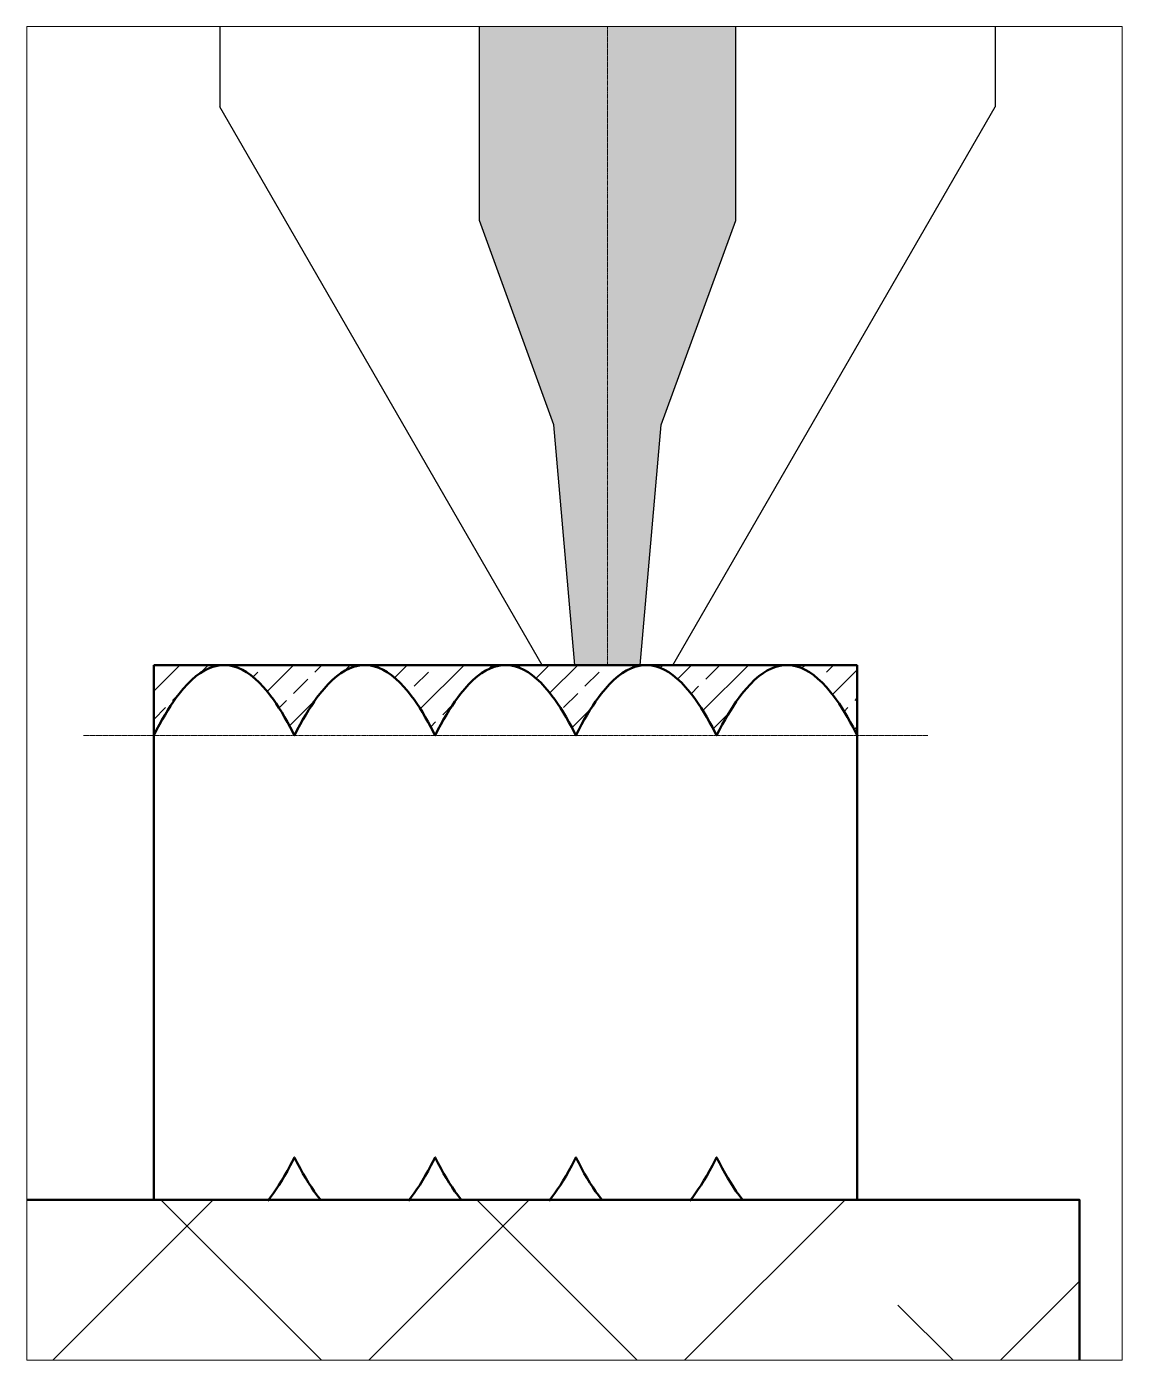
# Paper-space layout 'Layout3' of a CAD drawing. Header units: millimetres. Extents: x 107 to 263, y 3 to 192.
# The model-space entities are those that its viewports show. They can reach past a viewport. Long polylines and large blocks are cut down to what shows.
import ezdxf

# ---------------------------------------------------------------- set-up
doc = ezdxf.new("R2010")
doc.units = ezdxf.units.MM
doc.linetypes.add('AM_ISO08W050', pattern=[18, 12, -1.5, 3, -1.5])
for name, color, linetype, lineweight in [('AM_0', 7, 'Continuous', 50), ('AM_1', 14, 'Continuous', 50), ('AM_4', 3, 'Continuous', 25), ('AM_7', 4, 'AM_ISO08W050', 20), ('AM_8', 1, 'Continuous', 25)]:
    doc.layers.add(name, color=color, linetype=linetype, lineweight=lineweight)
doc.layers.add('AM_VIEWS', color=1, linetype='Continuous', lineweight=25, plot=False)

msp = doc.modelspace()

# ---------------------------------------------------------------- hatches: boundary and pattern name
at = {"layer": 'AM_8'}
h = msp.add_hatch(color=256, dxfattribs=at)
h.dxf.hatch_style = 1
h.set_gradient(color1=(0, 0, 255), color2=(255, 255, 0), name='HEMISPHERICAL')
h.paths.add_polyline_path([(4.8212, 2.3676), (4.6391, 2.3676), (4.6391, 0.7981), (4.6855, 0.7981), (4.7154, 1.1399), (4.8212, 1.4305)])
h.paths.add_polyline_path([(4.6391, 2.3676), (4.457, 2.3676), (4.457, 1.4305), (4.5628, 1.1399), (4.5927, 0.7981), (4.6391, 0.7981)])
h = msp.add_hatch(dxfattribs=at)
h.set_pattern_fill('ANSI33', color=256, scale=0.009)
h.paths.add_polyline_path([(4.0481, 0.7769), (4.0541, 0.7821), (4.0601, 0.7865), (4.0661, 0.7903), (4.0721, 0.7933), (4.0781, 0.7955), (4.0841, 0.7971), (4.0901, 0.7979), (4.0961, 0.7981), (3.9941, 0.7981), (3.9941, 0.6981), (3.9981, 0.7059), (4.0021, 0.7135), (4.0061, 0.7207), (4.0101, 0.7275), (4.0141, 0.7341), (4.0181, 0.7403), (4.0221, 0.7463), (4.0261, 0.7519), (4.0301, 0.7571), (4.0361, 0.7645), (4.0421, 0.7711)])
h.paths.add_polyline_path([(4.2361, 0.7645), (4.2421, 0.7711), (4.2481, 0.7769), (4.2541, 0.7821), (4.2601, 0.7865), (4.2661, 0.7903), (4.2721, 0.7933), (4.2781, 0.7955), (4.2841, 0.7971), (4.2901, 0.7979), (4.2961, 0.7981), (4.0961, 0.7981), (4.1021, 0.7975), (4.1081, 0.7961), (4.1141, 0.7941), (4.1201, 0.7913), (4.1261, 0.7879), (4.1321, 0.7837), (4.1381, 0.7787), (4.1441, 0.7731), (4.1501, 0.7667), (4.1561, 0.7597), (4.1601, 0.7545), (4.1641, 0.7491), (4.1681, 0.7433), (4.1721, 0.7373), (4.1761, 0.7309), (4.1801, 0.7241), (4.1841, 0.7171), (4.1881, 0.7097), (4.1941, 0.6981), (4.1981, 0.7059), (4.2021, 0.7135), (4.2061, 0.7207), (4.2101, 0.7275), (4.2141, 0.7341), (4.2181, 0.7403), (4.2221, 0.7463), (4.2261, 0.7519), (4.2301, 0.7571)])
h.paths.add_polyline_path([(4.4421, 0.7711), (4.4481, 0.7769), (4.4541, 0.7821), (4.4601, 0.7865), (4.4661, 0.7903), (4.4721, 0.7933), (4.4781, 0.7955), (4.4841, 0.7971), (4.4901, 0.7979), (4.4961, 0.7981), (4.2961, 0.7981), (4.3021, 0.7975), (4.3081, 0.7961), (4.3141, 0.7941), (4.3201, 0.7913), (4.3261, 0.7879), (4.3321, 0.7837), (4.3381, 0.7787), (4.3441, 0.7731), (4.3501, 0.7667), (4.3561, 0.7597), (4.3601, 0.7545), (4.3641, 0.7491), (4.3681, 0.7433), (4.3721, 0.7373), (4.3761, 0.7309), (4.3801, 0.7241), (4.3841, 0.7171), (4.3881, 0.7097), (4.3941, 0.6981), (4.3981, 0.7059), (4.4021, 0.7135), (4.4061, 0.7207), (4.4101, 0.7275), (4.4141, 0.7341), (4.4181, 0.7403), (4.4221, 0.7463), (4.4261, 0.7519), (4.4301, 0.7571), (4.4361, 0.7645)])
h.paths.add_polyline_path([(4.6421, 0.7711), (4.6481, 0.7769), (4.6541, 0.7821), (4.6601, 0.7865), (4.6661, 0.7903), (4.6721, 0.7933), (4.6781, 0.7955), (4.6841, 0.7971), (4.6901, 0.7979), (4.6961, 0.7981), (4.4961, 0.7981), (4.5021, 0.7975), (4.5081, 0.7961), (4.5141, 0.7941), (4.5201, 0.7913), (4.5261, 0.7879), (4.5321, 0.7837), (4.5381, 0.7787), (4.5441, 0.7731), (4.5501, 0.7667), (4.5561, 0.7597), (4.5601, 0.7545), (4.5641, 0.7491), (4.5681, 0.7433), (4.5721, 0.7373), (4.5761, 0.7309), (4.5801, 0.7241), (4.5841, 0.7171), (4.5881, 0.7097), (4.5941, 0.6981), (4.5981, 0.7059), (4.6021, 0.7135), (4.6061, 0.7207), (4.6101, 0.7275), (4.6141, 0.7341), (4.6181, 0.7403), (4.6221, 0.7463), (4.6261, 0.7519), (4.6301, 0.7571), (4.6361, 0.7645)])
h.paths.add_polyline_path([(4.8481, 0.7769), (4.8541, 0.7821), (4.8601, 0.7865), (4.8661, 0.7903), (4.8721, 0.7933), (4.8781, 0.7955), (4.8841, 0.7971), (4.8901, 0.7979), (4.8961, 0.7981), (4.6961, 0.7981), (4.7021, 0.7975), (4.7081, 0.7961), (4.7141, 0.7941), (4.7201, 0.7913), (4.7261, 0.7879), (4.7321, 0.7837), (4.7381, 0.7787), (4.7441, 0.7731), (4.7501, 0.7667), (4.7561, 0.7597), (4.7601, 0.7545), (4.7641, 0.7491), (4.7681, 0.7433), (4.7721, 0.7373), (4.7761, 0.7309), (4.7801, 0.7241), (4.7841, 0.7171), (4.7881, 0.7097), (4.7941, 0.6981), (4.7981, 0.7059), (4.8021, 0.7135), (4.8061, 0.7207), (4.8101, 0.7275), (4.8141, 0.7341), (4.8181, 0.7403), (4.8221, 0.7463), (4.8261, 0.7519), (4.8301, 0.7571), (4.8361, 0.7645), (4.8421, 0.7711)])
h.paths.add_polyline_path([(4.9941, 0.7981), (4.8961, 0.7981), (4.9021, 0.7975), (4.9081, 0.7961), (4.9141, 0.7941), (4.9201, 0.7913), (4.9261, 0.7879), (4.9321, 0.7837), (4.9381, 0.7787), (4.9441, 0.7731), (4.9501, 0.7667), (4.9561, 0.7597), (4.9601, 0.7545), (4.9641, 0.7491), (4.9681, 0.7433), (4.9721, 0.7373), (4.9761, 0.7309), (4.9801, 0.7241), (4.9841, 0.7171), (4.9881, 0.7097), (4.9941, 0.6981)])
h = msp.add_hatch(dxfattribs=at)
h.set_pattern_fill('ANSI38', color=256, scale=0.1)
h.paths.add_polyline_path([(3.7205, 0.0375), (3.7205, -0.3498), (5.3101, -0.3498), (5.3101, 0.0375)])

# ---------------------------------------------------------------- linework, layer by layer
at = {"layer": 'AM_0'}
for p, q in [((3.9941, 0.6981), (3.9941, 0.7981)), ((3.9941, 0.7981), (4.9941, 0.7981)), ((4.9941, 0.7981), (4.9941, 0.6981)), ((3.9941, 0.6981), (3.9941, 0.0375)), ((4.9941, 0.6981), (4.9941, 0.0375)), ((3.9941, 0.0375), (4.9941, 0.0375))]:
    msp.add_line(p, q, dxfattribs=at)
for points in [[(3.9941, 0.6981), (3.9941, 0.6981), (3.9981, 0.7059), (3.9981, 0.7059), (4.0021, 0.7135), (4.0021, 0.7135), (4.0061, 0.7207), (4.0061, 0.7207), (4.0101, 0.7275), (4.0101, 0.7275), (4.0141, 0.7341), (4.0141, 0.7341), (4.0181, 0.7403), (4.0181, 0.7403), (4.0221, 0.7463), (4.0221, 0.7463), (4.0261, 0.7519), (4.0261, 0.7519), (4.0301, 0.7571), (4.0301, 0.7571), (4.0301, 0.7571), (4.0361, 0.7645), (4.0361, 0.7645), (4.0361, 0.7645), (4.0421, 0.7711), (4.0421, 0.7711), (4.0421, 0.7711), (4.0481, 0.7769), (4.0481, 0.7769), (4.0481, 0.7769), (4.0541, 0.7821), (4.0541, 0.7821), (4.0541, 0.7821), (4.0601, 0.7865), (4.0601, 0.7865), (4.0601, 0.7865), (4.0661, 0.7903), (4.0661, 0.7903), (4.0661, 0.7903), (4.0721, 0.7933), (4.0721, 0.7933), (4.0721, 0.7933), (4.0781, 0.7955), (4.0781, 0.7955), (4.0781, 0.7955), (4.0841, 0.7971), (4.0841, 0.7971), (4.0841, 0.7971), (4.0901, 0.7979), (4.0901, 0.7979), (4.0901, 0.7979), (4.0961, 0.7981), (4.0961, 0.7981), (4.0961, 0.7981), (4.1021, 0.7975), (4.1021, 0.7975), (4.1021, 0.7975), (4.1081, 0.7961), (4.1081, 0.7961), (4.1081, 0.7961), (4.1141, 0.7941), (4.1141, 0.7941), (4.1141, 0.7941), (4.1201, 0.7913), (4.1201, 0.7913), (4.1201, 0.7913), (4.1261, 0.7879), (4.1261, 0.7879), (4.1261, 0.7879), (4.1321, 0.7837), (4.1321, 0.7837), (4.1321, 0.7837), (4.1381, 0.7787), (4.1381, 0.7787), (4.1381, 0.7787), (4.1441, 0.7731), (4.1441, 0.7731), (4.1441, 0.7731), (4.1501, 0.7667), (4.1501, 0.7667), (4.1501, 0.7667), (4.1561, 0.7597), (4.1561, 0.7597), (4.1601, 0.7545), (4.1601, 0.7545), (4.1641, 0.7491), (4.1641, 0.7491), (4.1681, 0.7433), (4.1681, 0.7433), (4.1721, 0.7373), (4.1721, 0.7373), (4.1761, 0.7309), (4.1761, 0.7309), (4.1801, 0.7241), (4.1801, 0.7241), (4.1841, 0.7171), (4.1841, 0.7171), (4.1881, 0.7097), (4.1881, 0.7097), (4.1941, 0.6981), (4.1941, 0.6981)], [(4.1941, 0.6981), (4.1941, 0.6981), (4.1981, 0.7059), (4.1981, 0.7059), (4.2021, 0.7135), (4.2021, 0.7135), (4.2061, 0.7207), (4.2061, 0.7207), (4.2101, 0.7275), (4.2101, 0.7275), (4.2141, 0.7341), (4.2141, 0.7341), (4.2181, 0.7403), (4.2181, 0.7403), (4.2221, 0.7463), (4.2221, 0.7463), (4.2261, 0.7519), (4.2261, 0.7519), (4.2301, 0.7571), (4.2301, 0.7571), (4.2301, 0.7571), (4.2361, 0.7645), (4.2361, 0.7645), (4.2361, 0.7645), (4.2421, 0.7711), (4.2421, 0.7711), (4.2421, 0.7711), (4.2481, 0.7769), (4.2481, 0.7769), (4.2481, 0.7769), (4.2541, 0.7821), (4.2541, 0.7821), (4.2541, 0.7821), (4.2601, 0.7865), (4.2601, 0.7865), (4.2601, 0.7865), (4.2661, 0.7903), (4.2661, 0.7903), (4.2661, 0.7903), (4.2721, 0.7933), (4.2721, 0.7933), (4.2721, 0.7933), (4.2781, 0.7955), (4.2781, 0.7955), (4.2781, 0.7955), (4.2841, 0.7971), (4.2841, 0.7971), (4.2841, 0.7971), (4.2901, 0.7979), (4.2901, 0.7979), (4.2901, 0.7979), (4.2961, 0.7981), (4.2961, 0.7981), (4.2961, 0.7981), (4.3021, 0.7975), (4.3021, 0.7975), (4.3021, 0.7975), (4.3081, 0.7961), (4.3081, 0.7961), (4.3081, 0.7961), (4.3141, 0.7941), (4.3141, 0.7941), (4.3141, 0.7941), (4.3201, 0.7913), (4.3201, 0.7913), (4.3201, 0.7913), (4.3261, 0.7879), (4.3261, 0.7879), (4.3261, 0.7879), (4.3321, 0.7837), (4.3321, 0.7837), (4.3321, 0.7837), (4.3381, 0.7787), (4.3381, 0.7787), (4.3381, 0.7787), (4.3441, 0.7731), (4.3441, 0.7731), (4.3441, 0.7731), (4.3501, 0.7667), (4.3501, 0.7667), (4.3501, 0.7667), (4.3561, 0.7597), (4.3561, 0.7597), (4.3601, 0.7545), (4.3601, 0.7545), (4.3641, 0.7491), (4.3641, 0.7491), (4.3681, 0.7433), (4.3681, 0.7433), (4.3721, 0.7373), (4.3721, 0.7373), (4.3761, 0.7309), (4.3761, 0.7309), (4.3801, 0.7241), (4.3801, 0.7241), (4.3841, 0.7171), (4.3841, 0.7171), (4.3881, 0.7097), (4.3881, 0.7097), (4.3941, 0.6981), (4.3941, 0.6981)], [(4.3941, 0.6981), (4.3941, 0.6981), (4.3981, 0.7059), (4.3981, 0.7059), (4.4021, 0.7135), (4.4021, 0.7135), (4.4061, 0.7207), (4.4061, 0.7207), (4.4101, 0.7275), (4.4101, 0.7275), (4.4141, 0.7341), (4.4141, 0.7341), (4.4181, 0.7403), (4.4181, 0.7403), (4.4221, 0.7463), (4.4221, 0.7463), (4.4261, 0.7519), (4.4261, 0.7519), (4.4301, 0.7571), (4.4301, 0.7571), (4.4301, 0.7571), (4.4361, 0.7645), (4.4361, 0.7645), (4.4361, 0.7645), (4.4421, 0.7711), (4.4421, 0.7711), (4.4421, 0.7711), (4.4481, 0.7769), (4.4481, 0.7769), (4.4481, 0.7769), (4.4541, 0.7821), (4.4541, 0.7821), (4.4541, 0.7821), (4.4601, 0.7865), (4.4601, 0.7865), (4.4601, 0.7865), (4.4661, 0.7903), (4.4661, 0.7903), (4.4661, 0.7903), (4.4721, 0.7933), (4.4721, 0.7933), (4.4721, 0.7933), (4.4781, 0.7955), (4.4781, 0.7955), (4.4781, 0.7955), (4.4841, 0.7971), (4.4841, 0.7971), (4.4841, 0.7971), (4.4901, 0.7979), (4.4901, 0.7979), (4.4901, 0.7979), (4.4961, 0.7981), (4.4961, 0.7981), (4.4961, 0.7981), (4.5021, 0.7975), (4.5021, 0.7975), (4.5021, 0.7975), (4.5081, 0.7961), (4.5081, 0.7961), (4.5081, 0.7961), (4.5141, 0.7941), (4.5141, 0.7941), (4.5141, 0.7941), (4.5201, 0.7913), (4.5201, 0.7913), (4.5201, 0.7913), (4.5261, 0.7879), (4.5261, 0.7879), (4.5261, 0.7879), (4.5321, 0.7837), (4.5321, 0.7837), (4.5321, 0.7837), (4.5381, 0.7787), (4.5381, 0.7787), (4.5381, 0.7787), (4.5441, 0.7731), (4.5441, 0.7731), (4.5441, 0.7731), (4.5501, 0.7667), (4.5501, 0.7667), (4.5501, 0.7667), (4.5561, 0.7597), (4.5561, 0.7597), (4.5601, 0.7545), (4.5601, 0.7545), (4.5641, 0.7491), (4.5641, 0.7491), (4.5681, 0.7433), (4.5681, 0.7433), (4.5721, 0.7373), (4.5721, 0.7373), (4.5761, 0.7309), (4.5761, 0.7309), (4.5801, 0.7241), (4.5801, 0.7241), (4.5841, 0.7171), (4.5841, 0.7171), (4.5881, 0.7097), (4.5881, 0.7097), (4.5941, 0.6981), (4.5941, 0.6981)], [(4.5941, 0.6981), (4.5941, 0.6981), (4.5981, 0.7059), (4.5981, 0.7059), (4.6021, 0.7135), (4.6021, 0.7135), (4.6061, 0.7207), (4.6061, 0.7207), (4.6101, 0.7275), (4.6101, 0.7275), (4.6141, 0.7341), (4.6141, 0.7341), (4.6181, 0.7403), (4.6181, 0.7403), (4.6221, 0.7463), (4.6221, 0.7463), (4.6261, 0.7519), (4.6261, 0.7519), (4.6301, 0.7571), (4.6301, 0.7571), (4.6301, 0.7571), (4.6361, 0.7645), (4.6361, 0.7645), (4.6361, 0.7645), (4.6421, 0.7711), (4.6421, 0.7711), (4.6421, 0.7711), (4.6481, 0.7769), (4.6481, 0.7769), (4.6481, 0.7769), (4.6541, 0.7821), (4.6541, 0.7821), (4.6541, 0.7821), (4.6601, 0.7865), (4.6601, 0.7865), (4.6601, 0.7865), (4.6661, 0.7903), (4.6661, 0.7903), (4.6661, 0.7903), (4.6721, 0.7933), (4.6721, 0.7933), (4.6721, 0.7933), (4.6781, 0.7955), (4.6781, 0.7955), (4.6781, 0.7955), (4.6841, 0.7971), (4.6841, 0.7971), (4.6841, 0.7971), (4.6901, 0.7979), (4.6901, 0.7979), (4.6901, 0.7979), (4.6961, 0.7981), (4.6961, 0.7981), (4.6961, 0.7981), (4.7021, 0.7975), (4.7021, 0.7975), (4.7021, 0.7975), (4.7081, 0.7961), (4.7081, 0.7961), (4.7081, 0.7961), (4.7141, 0.7941), (4.7141, 0.7941), (4.7141, 0.7941), (4.7201, 0.7913), (4.7201, 0.7913), (4.7201, 0.7913), (4.7261, 0.7879), (4.7261, 0.7879), (4.7261, 0.7879), (4.7321, 0.7837), (4.7321, 0.7837), (4.7321, 0.7837), (4.7381, 0.7787), (4.7381, 0.7787), (4.7381, 0.7787), (4.7441, 0.7731), (4.7441, 0.7731), (4.7441, 0.7731), (4.7501, 0.7667), (4.7501, 0.7667), (4.7501, 0.7667), (4.7561, 0.7597), (4.7561, 0.7597), (4.7601, 0.7545), (4.7601, 0.7545), (4.7641, 0.7491), (4.7641, 0.7491), (4.7681, 0.7433), (4.7681, 0.7433), (4.7721, 0.7373), (4.7721, 0.7373), (4.7761, 0.7309), (4.7761, 0.7309), (4.7801, 0.7241), (4.7801, 0.7241), (4.7841, 0.7171), (4.7841, 0.7171), (4.7881, 0.7097), (4.7881, 0.7097), (4.7941, 0.6981), (4.7941, 0.6981)], [(4.7941, 0.6981), (4.7941, 0.6981), (4.7981, 0.7059), (4.7981, 0.7059), (4.8021, 0.7135), (4.8021, 0.7135), (4.8061, 0.7207), (4.8061, 0.7207), (4.8101, 0.7275), (4.8101, 0.7275), (4.8141, 0.7341), (4.8141, 0.7341), (4.8181, 0.7403), (4.8181, 0.7403), (4.8221, 0.7463), (4.8221, 0.7463), (4.8261, 0.7519), (4.8261, 0.7519), (4.8301, 0.7571), (4.8301, 0.7571), (4.8301, 0.7571), (4.8361, 0.7645), (4.8361, 0.7645), (4.8361, 0.7645), (4.8421, 0.7711), (4.8421, 0.7711), (4.8421, 0.7711), (4.8481, 0.7769), (4.8481, 0.7769), (4.8481, 0.7769), (4.8541, 0.7821), (4.8541, 0.7821), (4.8541, 0.7821), (4.8601, 0.7865), (4.8601, 0.7865), (4.8601, 0.7865), (4.8661, 0.7903), (4.8661, 0.7903), (4.8661, 0.7903), (4.8721, 0.7933), (4.8721, 0.7933), (4.8721, 0.7933), (4.8781, 0.7955), (4.8781, 0.7955), (4.8781, 0.7955), (4.8841, 0.7971), (4.8841, 0.7971), (4.8841, 0.7971), (4.8901, 0.7979), (4.8901, 0.7979), (4.8901, 0.7979), (4.8961, 0.7981), (4.8961, 0.7981), (4.8961, 0.7981), (4.9021, 0.7975), (4.9021, 0.7975), (4.9021, 0.7975), (4.9081, 0.7961), (4.9081, 0.7961), (4.9081, 0.7961), (4.9141, 0.7941), (4.9141, 0.7941), (4.9141, 0.7941), (4.9201, 0.7913), (4.9201, 0.7913), (4.9201, 0.7913), (4.9261, 0.7879), (4.9261, 0.7879), (4.9261, 0.7879), (4.9321, 0.7837), (4.9321, 0.7837), (4.9321, 0.7837), (4.9381, 0.7787), (4.9381, 0.7787), (4.9381, 0.7787), (4.9441, 0.7731), (4.9441, 0.7731), (4.9441, 0.7731), (4.9501, 0.7667), (4.9501, 0.7667), (4.9501, 0.7667), (4.9561, 0.7597), (4.9561, 0.7597), (4.9601, 0.7545), (4.9601, 0.7545), (4.9641, 0.7491), (4.9641, 0.7491), (4.9681, 0.7433), (4.9681, 0.7433), (4.9721, 0.7373), (4.9721, 0.7373), (4.9761, 0.7309), (4.9761, 0.7309), (4.9801, 0.7241), (4.9801, 0.7241), (4.9841, 0.7171), (4.9841, 0.7171), (4.9881, 0.7097), (4.9881, 0.7097), (4.9941, 0.6981), (4.9941, 0.6981)], [(4.1561, 0.0363), (4.1561, 0.0363), (4.1601, 0.0415), (4.1601, 0.0415), (4.1641, 0.0469), (4.1641, 0.0469), (4.1681, 0.0527), (4.1681, 0.0527), (4.1721, 0.0587), (4.1721, 0.0587), (4.1761, 0.0651), (4.1761, 0.0651), (4.1801, 0.0719), (4.1801, 0.0719), (4.1841, 0.0789), (4.1841, 0.0789), (4.1881, 0.0863), (4.1881, 0.0863), (4.1941, 0.0979), (4.1941, 0.0979)], [(4.1941, 0.0979), (4.1941, 0.0979), (4.1981, 0.0901), (4.1981, 0.0901), (4.2021, 0.0825), (4.2021, 0.0825), (4.2061, 0.0753), (4.2061, 0.0753), (4.2101, 0.0685), (4.2101, 0.0685), (4.2141, 0.0619), (4.2141, 0.0619), (4.2181, 0.0557), (4.2181, 0.0557), (4.2221, 0.0497), (4.2221, 0.0497), (4.2261, 0.0441), (4.2261, 0.0441), (4.2301, 0.0389), (4.2301, 0.0389), (4.2301, 0.0389), (4.2312, 0.0375)], [(4.3561, 0.0363), (4.3561, 0.0363), (4.3601, 0.0415), (4.3601, 0.0415), (4.3641, 0.0469), (4.3641, 0.0469), (4.3681, 0.0527), (4.3681, 0.0527), (4.3721, 0.0587), (4.3721, 0.0587), (4.3761, 0.0651), (4.3761, 0.0651), (4.3801, 0.0719), (4.3801, 0.0719), (4.3841, 0.0789), (4.3841, 0.0789), (4.3881, 0.0863), (4.3881, 0.0863), (4.3941, 0.0979), (4.3941, 0.0979)], [(4.3941, 0.0979), (4.3941, 0.0979), (4.3981, 0.0901), (4.3981, 0.0901), (4.4021, 0.0825), (4.4021, 0.0825), (4.4061, 0.0753), (4.4061, 0.0753), (4.4101, 0.0685), (4.4101, 0.0685), (4.4141, 0.0619), (4.4141, 0.0619), (4.4181, 0.0557), (4.4181, 0.0557), (4.4221, 0.0497), (4.4221, 0.0497), (4.4261, 0.0441), (4.4261, 0.0441), (4.4301, 0.0389), (4.4301, 0.0389), (4.4301, 0.0389), (4.4312, 0.0375)], [(4.5561, 0.0363), (4.5561, 0.0363), (4.5601, 0.0415), (4.5601, 0.0415), (4.5641, 0.0469), (4.5641, 0.0469), (4.5681, 0.0527), (4.5681, 0.0527), (4.5721, 0.0587), (4.5721, 0.0587), (4.5761, 0.0651), (4.5761, 0.0651), (4.5801, 0.0719), (4.5801, 0.0719), (4.5841, 0.0789), (4.5841, 0.0789), (4.5881, 0.0863), (4.5881, 0.0863), (4.5941, 0.0979), (4.5941, 0.0979)], [(4.5941, 0.0979), (4.5941, 0.0979), (4.5981, 0.0901), (4.5981, 0.0901), (4.6021, 0.0825), (4.6021, 0.0825), (4.6061, 0.0753), (4.6061, 0.0753), (4.6101, 0.0685), (4.6101, 0.0685), (4.6141, 0.0619), (4.6141, 0.0619), (4.6181, 0.0557), (4.6181, 0.0557), (4.6221, 0.0497), (4.6221, 0.0497), (4.6261, 0.0441), (4.6261, 0.0441), (4.6301, 0.0389), (4.6301, 0.0389), (4.6301, 0.0389), (4.6312, 0.0375)], [(4.7561, 0.0363), (4.7561, 0.0363), (4.7601, 0.0415), (4.7601, 0.0415), (4.7641, 0.0469), (4.7641, 0.0469), (4.7681, 0.0527), (4.7681, 0.0527), (4.7721, 0.0587), (4.7721, 0.0587), (4.7761, 0.0651), (4.7761, 0.0651), (4.7801, 0.0719), (4.7801, 0.0719), (4.7841, 0.0789), (4.7841, 0.0789), (4.7881, 0.0863), (4.7881, 0.0863), (4.7941, 0.0979), (4.7941, 0.0979)], [(4.7941, 0.0979), (4.7941, 0.0979), (4.7981, 0.0901), (4.7981, 0.0901), (4.8021, 0.0825), (4.8021, 0.0825), (4.8061, 0.0753), (4.8061, 0.0753), (4.8101, 0.0685), (4.8101, 0.0685), (4.8141, 0.0619), (4.8141, 0.0619), (4.8181, 0.0557), (4.8181, 0.0557), (4.8221, 0.0497), (4.8221, 0.0497), (4.8261, 0.0441), (4.8261, 0.0441), (4.8301, 0.0389), (4.8301, 0.0389), (4.8301, 0.0389), (4.8312, 0.0375)]]:
    msp.add_lwpolyline(points, dxfattribs=at)
at = {"layer": 'AM_1'}
msp.add_lwpolyline([(3.7205, 0.0375), (5.3101, 0.0375), (5.3101, -0.3498), (3.7205, -0.3498)], close=True, dxfattribs=at)
at = {"layer": 'AM_4'}
for p, q in [((4.0881, 2.3676), (4.0881, 1.5917)), ((4.457, 1.4305), (4.457, 2.3676)), ((4.8212, 1.4305), (4.8212, 2.3676)), ((5.1901, 2.3676), (5.1901, 1.5917)), ((4.5463, 0.7981), (4.0881, 1.5917)), ((4.7319, 0.7981), (5.1901, 1.5917)), ((4.5628, 1.1399), (4.457, 1.4305)), ((4.7154, 1.1399), (4.8212, 1.4305)), ((4.5927, 0.7981), (4.5628, 1.1399)), ((4.6855, 0.7981), (4.7154, 1.1399)), ((4.5463, 0.7981), (4.5927, 0.7981)), ((4.5927, 0.7981), (4.6855, 0.7981)), ((4.6855, 0.7981), (4.7319, 0.7981))]:
    msp.add_line(p, q, dxfattribs=at)
at = {"layer": 'AM_7'}
for p, q in [((4.6391, 0.7981), (4.6391, 3.0221)), ((3.8941, 0.6981), (5.0941, 0.6981))]:
    msp.add_line(p, q, dxfattribs=at)

psp = doc.layouts.new('Layout3')

# ---------------------------------------------------------------- viewports
at = {"layer": 'AM_VIEWS'}
psp.add_viewport(center=(184.88, 97.39), size=(155.72, 189.65), view_center_point=(4.5921, 0.7577), view_height=1.8965, dxfattribs=at)

doc.saveas('drawing.dxf')
